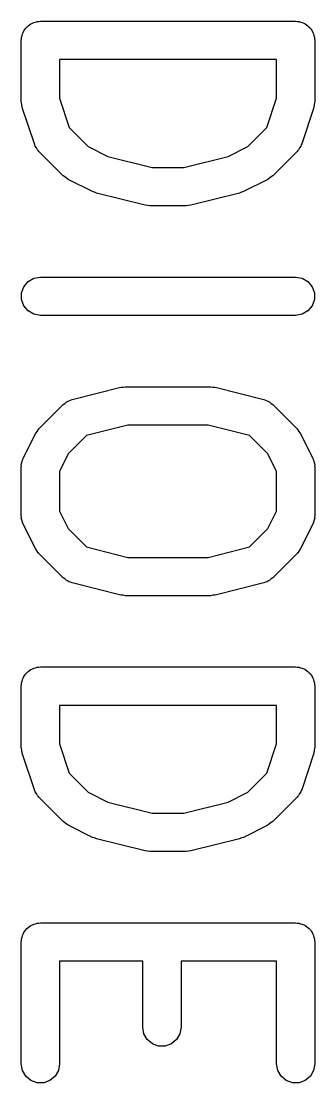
# Model space of a CAD drawing. Extents: x 26 to 276, y -105 to -8.
# Drawn here: x 26.319 to 27.469, y -99.512 to -95.363 of the extents above; entities that cross this region are included whole.
import ezdxf

# ---------------------------------------------------------------- set-up
doc = ezdxf.new("R2010")
doc.units = 0
doc.header["$MEASUREMENT"] = 0
doc.layers.add('BLACK', color=7, linetype='CONTINUOUS')

msp = doc.modelspace()

# ---------------------------------------------------------------- linework, layer by layer
at = {"layer": 'Black'}
for p, q in [((26.3414, -95.3859), (26.3456, -95.3809)), ((26.3456, -95.3809), (26.3513, -95.3776)), ((26.3513, -95.3776), (26.3563, -95.3734)), ((26.3563, -95.3734), (26.3625, -95.3711)), ((26.3625, -95.3711), (26.3682, -95.3679)), ((26.3682, -95.3679), (26.3746, -95.3667)), ((26.3746, -95.3667), (26.3808, -95.3645)), ((26.3808, -95.3645), (26.3874, -95.3645)), ((26.3874, -95.3645), (26.3938, -95.3633)), ((26.3938, -95.3633), (27.3938, -95.3633)), ((27.3938, -95.3633), (27.4003, -95.3645)), ((27.4003, -95.3645), (27.4069, -95.3645)), ((27.4069, -95.3645), (27.413, -95.3667)), ((27.413, -95.3667), (27.4195, -95.3679)), ((27.4195, -95.3679), (27.4252, -95.3711)), ((27.4252, -95.3711), (27.4313, -95.3734)), ((27.4313, -95.3734), (27.4364, -95.3776)), ((27.4364, -95.3776), (27.442, -95.3809)), ((27.442, -95.3809), (27.4463, -95.3859)), ((26.32, -95.4253), (26.3222, -95.4191)), ((26.3222, -95.4191), (26.3234, -95.4127)), ((26.3234, -95.4127), (26.3266, -95.407)), ((26.3266, -95.407), (26.3289, -95.4008)), ((26.3289, -95.4008), (26.3331, -95.3958)), ((26.3331, -95.3958), (26.3364, -95.3901)), ((26.3364, -95.3901), (26.3414, -95.3859)), ((27.4463, -95.3859), (27.4513, -95.3901)), ((27.4513, -95.3901), (27.4546, -95.3958)), ((27.4546, -95.3958), (27.4588, -95.4008)), ((27.4588, -95.4008), (27.461, -95.407)), ((27.461, -95.407), (27.4643, -95.4127)), ((27.4643, -95.4127), (27.4655, -95.4191)), ((27.4655, -95.4191), (27.4677, -95.4253)), ((26.3188, -95.4383), (26.32, -95.4319)), ((26.3188, -95.6764), (26.3188, -95.4383)), ((26.32, -95.4319), (26.32, -95.4253)), ((27.4677, -95.4253), (27.4677, -95.4319)), ((27.4677, -95.4319), (27.4688, -95.4383)), ((27.4688, -95.4383), (27.4688, -95.6764)), ((26.4688, -95.5133), (26.4688, -95.6643)), ((27.3188, -95.5133), (26.4688, -95.5133)), ((27.3188, -95.6643), (27.3188, -95.5133)), ((26.4688, -95.6643), (26.507, -95.7788)), ((27.2807, -95.7788), (27.3188, -95.6643)), ((26.3209, -95.6883), (26.3188, -95.6764)), ((26.3227, -95.7001), (26.3209, -95.6883)), ((26.3703, -95.843), (26.3227, -95.7001)), ((27.465, -95.7001), (27.4174, -95.843)), ((27.4668, -95.6883), (27.465, -95.7001)), ((27.4688, -95.6764), (27.4668, -95.6883)), ((26.507, -95.7788), (26.5811, -95.8529)), ((27.2066, -95.8529), (27.2807, -95.7788)), ((26.3724, -95.8468), (26.3703, -95.843)), ((26.3735, -95.851), (26.3724, -95.8468)), ((26.3785, -95.8582), (26.3735, -95.851)), ((26.3827, -95.8659), (26.3785, -95.8582)), ((26.3859, -95.8688), (26.3827, -95.8659)), ((26.3884, -95.8723), (26.3859, -95.8688)), ((26.4837, -95.9676), (26.3884, -95.8723)), ((26.5811, -95.8529), (26.6581, -95.8914)), ((27.1296, -95.8914), (27.2066, -95.8529)), ((27.3993, -95.8723), (27.304, -95.9676)), ((27.4017, -95.8688), (27.3993, -95.8723)), ((27.405, -95.8659), (27.4017, -95.8688)), ((27.4092, -95.8582), (27.405, -95.8659)), ((27.4142, -95.851), (27.4092, -95.8582)), ((27.4153, -95.8468), (27.4142, -95.851)), ((27.4174, -95.843), (27.4153, -95.8468)), ((26.6581, -95.8914), (26.8316, -95.9348)), ((26.956, -95.9348), (27.1296, -95.8914)), ((26.8316, -95.9348), (26.956, -95.9348)), ((26.4935, -95.9744), (26.4837, -95.9676)), ((26.5032, -95.9816), (26.4935, -95.9744)), ((26.5984, -96.0292), (26.5032, -95.9816)), ((27.2845, -95.9816), (27.1893, -96.0292)), ((27.2942, -95.9744), (27.2845, -95.9816)), ((27.304, -95.9676), (27.2942, -95.9744)), ((26.6063, -96.0316), (26.5984, -96.0292)), ((26.6137, -96.0349), (26.6063, -96.0316)), ((26.8042, -96.0825), (26.6137, -96.0349)), ((27.1739, -96.0349), (26.9835, -96.0825)), ((27.1814, -96.0316), (27.1739, -96.0349)), ((27.1893, -96.0292), (27.1814, -96.0316)), ((26.8134, -96.0832), (26.8042, -96.0825)), ((26.8224, -96.0848), (26.8134, -96.0832)), ((26.9653, -96.0848), (26.8224, -96.0848)), ((26.9743, -96.0832), (26.9653, -96.0848)), ((26.9835, -96.0825), (26.9743, -96.0832)), ((26.3456, -96.3809), (26.3682, -96.3679)), ((26.3682, -96.3679), (26.3938, -96.3633)), ((26.3938, -96.3633), (27.3938, -96.3633)), ((27.3938, -96.3633), (27.4195, -96.3679)), ((27.4195, -96.3679), (27.442, -96.3809)), ((26.32, -96.4253), (26.3289, -96.4008)), ((26.3289, -96.4008), (26.3456, -96.3809)), ((27.442, -96.3809), (27.4588, -96.4008)), ((27.4588, -96.4008), (27.4677, -96.4253)), ((26.32, -96.4514), (26.32, -96.4253)), ((26.3289, -96.4758), (26.32, -96.4514)), ((27.4677, -96.4514), (27.4588, -96.4758)), ((27.4677, -96.4253), (27.4677, -96.4514)), ((26.3456, -96.4958), (26.3289, -96.4758)), ((26.3682, -96.5088), (26.3456, -96.4958)), ((27.442, -96.4958), (27.4195, -96.5088)), ((27.4588, -96.4758), (27.442, -96.4958)), ((26.3938, -96.5133), (26.3682, -96.5088)), ((27.3938, -96.5133), (26.3938, -96.5133)), ((27.4195, -96.5088), (27.3938, -96.5133)), ((26.709, -96.7941), (26.7181, -96.7935)), ((26.7181, -96.7935), (26.7272, -96.7919)), ((26.7272, -96.7919), (27.0605, -96.7919)), ((27.0605, -96.7919), (27.0695, -96.7935)), ((27.0695, -96.7935), (27.0787, -96.7941)), ((26.5185, -96.8418), (26.709, -96.7941)), ((27.0787, -96.7941), (27.2692, -96.8418)), ((26.3884, -96.9567), (26.4837, -96.8615)), ((26.4837, -96.8615), (26.4896, -96.8574)), ((26.4896, -96.8574), (26.4947, -96.8524)), ((26.4947, -96.8524), (26.5001, -96.85)), ((26.5001, -96.85), (26.505, -96.8465)), ((26.505, -96.8465), (26.5119, -96.8447)), ((26.5119, -96.8447), (26.5185, -96.8418)), ((27.2692, -96.8418), (27.2757, -96.8447)), ((27.2757, -96.8447), (27.2827, -96.8465)), ((27.2827, -96.8465), (27.2875, -96.85)), ((27.2875, -96.85), (27.293, -96.8524)), ((27.293, -96.8524), (27.2981, -96.8574)), ((27.2981, -96.8574), (27.304, -96.8615)), ((27.304, -96.8615), (27.3993, -96.9567)), ((26.3815, -96.9666), (26.3884, -96.9567)), ((26.7364, -96.9419), (26.575, -96.9822)), ((27.0513, -96.9419), (26.7364, -96.9419)), ((27.2126, -96.9822), (27.0513, -96.9419)), ((27.3993, -96.9567), (27.4061, -96.9666)), ((26.3268, -97.0715), (26.3744, -96.9762)), ((26.3744, -96.9762), (26.3815, -96.9666)), ((26.575, -96.9822), (26.5031, -97.0542)), ((27.2846, -97.0542), (27.2126, -96.9822)), ((27.4061, -96.9666), (27.4133, -96.9762)), ((27.4133, -96.9762), (27.4609, -97.0715)), ((26.3218, -97.088), (26.3234, -97.0793)), ((26.3234, -97.0793), (26.3255, -97.0756)), ((26.3255, -97.0756), (26.3268, -97.0715)), ((26.5031, -97.0542), (26.4688, -97.1227)), ((27.3188, -97.1227), (27.2846, -97.0542)), ((27.4609, -97.0715), (27.4622, -97.0756)), ((27.4622, -97.0756), (27.4643, -97.0793)), ((27.4643, -97.0793), (27.4658, -97.088)), ((26.3188, -97.105), (26.3196, -97.1007)), ((26.3188, -97.2955), (26.3188, -97.105)), ((26.3193, -97.0964), (26.3218, -97.088)), ((26.3196, -97.1007), (26.3193, -97.0964)), ((26.4688, -97.1227), (26.4688, -97.2778)), ((27.3188, -97.2778), (27.3188, -97.1227)), ((27.4658, -97.088), (27.4683, -97.0964)), ((27.4683, -97.0964), (27.4681, -97.1007)), ((27.4681, -97.1007), (27.4688, -97.105)), ((27.4688, -97.105), (27.4688, -97.2955)), ((26.4688, -97.2778), (26.5031, -97.3463)), ((27.2846, -97.3463), (27.3188, -97.2778)), ((26.3196, -97.2997), (26.3188, -97.2955)), ((26.3193, -97.304), (26.3196, -97.2997)), ((26.3218, -97.3125), (26.3193, -97.304)), ((26.3234, -97.3211), (26.3218, -97.3125)), ((26.3255, -97.3249), (26.3234, -97.3211)), ((26.3268, -97.329), (26.3255, -97.3249)), ((26.3744, -97.4243), (26.3268, -97.329)), ((27.4609, -97.329), (27.4133, -97.4243)), ((27.4622, -97.3249), (27.4609, -97.329)), ((27.4643, -97.3211), (27.4622, -97.3249)), ((27.4658, -97.3125), (27.4643, -97.3211)), ((27.4683, -97.304), (27.4658, -97.3125)), ((27.4688, -97.2955), (27.4681, -97.2997)), ((27.4681, -97.2997), (27.4683, -97.304)), ((26.5031, -97.3463), (26.575, -97.4182)), ((27.2126, -97.4182), (27.2846, -97.3463)), ((26.3815, -97.4339), (26.3744, -97.4243)), ((26.3884, -97.4437), (26.3815, -97.4339)), ((26.4837, -97.539), (26.3884, -97.4437)), ((26.575, -97.4182), (26.7364, -97.4586)), ((27.0513, -97.4586), (27.2126, -97.4182)), ((27.3993, -97.4437), (27.304, -97.539)), ((27.4061, -97.4339), (27.3993, -97.4437)), ((27.4133, -97.4243), (27.4061, -97.4339)), ((26.7364, -97.4586), (27.0513, -97.4586)), ((26.4896, -97.5431), (26.4837, -97.539)), ((27.304, -97.539), (27.2981, -97.5431)), ((26.4947, -97.5481), (26.4896, -97.5431)), ((26.5001, -97.5505), (26.4947, -97.5481)), ((26.505, -97.5539), (26.5001, -97.5505)), ((26.5119, -97.5558), (26.505, -97.5539)), ((26.5185, -97.5587), (26.5119, -97.5558)), ((26.709, -97.6063), (26.5185, -97.5587)), ((27.2692, -97.5587), (27.0787, -97.6063)), ((27.2757, -97.5558), (27.2692, -97.5587)), ((27.2827, -97.5539), (27.2757, -97.5558)), ((27.2875, -97.5505), (27.2827, -97.5539)), ((27.293, -97.5481), (27.2875, -97.5505)), ((27.2981, -97.5431), (27.293, -97.5481)), ((26.7181, -97.607), (26.709, -97.6063)), ((26.7272, -97.6086), (26.7181, -97.607)), ((27.0605, -97.6086), (26.7272, -97.6086)), ((27.0695, -97.607), (27.0605, -97.6086)), ((27.0787, -97.6063), (27.0695, -97.607)), ((26.3331, -97.9196), (26.3364, -97.9139)), ((26.3364, -97.9139), (26.3414, -97.9097)), ((26.3414, -97.9097), (26.3456, -97.9047)), ((26.3456, -97.9047), (26.3513, -97.9014)), ((26.3513, -97.9014), (26.3563, -97.8972)), ((26.3563, -97.8972), (26.3625, -97.8949)), ((26.3625, -97.8949), (26.3682, -97.8917)), ((26.3682, -97.8917), (26.3746, -97.8905)), ((26.3746, -97.8905), (26.3808, -97.8883)), ((26.3808, -97.8883), (26.3874, -97.8883)), ((26.3874, -97.8883), (26.3938, -97.8871)), ((26.3938, -97.8871), (27.3938, -97.8871)), ((27.3938, -97.8871), (27.4003, -97.8883)), ((27.4003, -97.8883), (27.4069, -97.8883)), ((27.4069, -97.8883), (27.413, -97.8905)), ((27.413, -97.8905), (27.4195, -97.8917)), ((27.4195, -97.8917), (27.4252, -97.8949)), ((27.4252, -97.8949), (27.4313, -97.8972)), ((27.4313, -97.8972), (27.4364, -97.9014)), ((27.4364, -97.9014), (27.442, -97.9047)), ((27.442, -97.9047), (27.4463, -97.9097)), ((27.4463, -97.9097), (27.4513, -97.9139)), ((27.4513, -97.9139), (27.4546, -97.9196)), ((26.32, -97.9491), (26.3222, -97.9429)), ((26.32, -97.9557), (26.32, -97.9491)), ((26.3222, -97.9429), (26.3234, -97.9365)), ((26.3234, -97.9365), (26.3266, -97.9308)), ((26.3266, -97.9308), (26.3289, -97.9246)), ((26.3289, -97.9246), (26.3331, -97.9196)), ((27.4546, -97.9196), (27.4588, -97.9246)), ((27.4588, -97.9246), (27.461, -97.9308)), ((27.461, -97.9308), (27.4643, -97.9365)), ((27.4643, -97.9365), (27.4655, -97.9429)), ((27.4655, -97.9429), (27.4677, -97.9491)), ((27.4677, -97.9491), (27.4677, -97.9557)), ((26.3188, -97.9621), (26.32, -97.9557)), ((26.3188, -98.2002), (26.3188, -97.9621)), ((27.4677, -97.9557), (27.4688, -97.9621)), ((27.4688, -97.9621), (27.4688, -98.2002)), ((26.4688, -98.0371), (26.4688, -98.1881)), ((27.3188, -98.0371), (26.4688, -98.0371)), ((27.3188, -98.1881), (27.3188, -98.0371)), ((26.3209, -98.2121), (26.3188, -98.2002)), ((26.4688, -98.1881), (26.507, -98.3026)), ((27.2807, -98.3026), (27.3188, -98.1881)), ((27.4688, -98.2002), (27.4668, -98.2121)), ((26.3227, -98.224), (26.3209, -98.2121)), ((26.3703, -98.3668), (26.3227, -98.224)), ((27.465, -98.224), (27.4174, -98.3668)), ((27.4668, -98.2121), (27.465, -98.224)), ((26.507, -98.3026), (26.5811, -98.3767)), ((27.2066, -98.3767), (27.2807, -98.3026)), ((26.3724, -98.3706), (26.3703, -98.3668)), ((27.4174, -98.3668), (27.4153, -98.3706)), ((26.3735, -98.3748), (26.3724, -98.3706)), ((26.3785, -98.382), (26.3735, -98.3748)), ((26.3827, -98.3897), (26.3785, -98.382)), ((26.3859, -98.3926), (26.3827, -98.3897)), ((26.3884, -98.3961), (26.3859, -98.3926)), ((26.4837, -98.4914), (26.3884, -98.3961)), ((26.5811, -98.3767), (26.6581, -98.4152)), ((27.1296, -98.4152), (27.2066, -98.3767)), ((27.3993, -98.3961), (27.304, -98.4914)), ((27.4017, -98.3926), (27.3993, -98.3961)), ((27.405, -98.3897), (27.4017, -98.3926)), ((27.4092, -98.382), (27.405, -98.3897)), ((27.4142, -98.3748), (27.4092, -98.382)), ((27.4153, -98.3706), (27.4142, -98.3748)), ((26.6581, -98.4152), (26.8316, -98.4586)), ((26.956, -98.4586), (27.1296, -98.4152)), ((26.4935, -98.4983), (26.4837, -98.4914)), ((26.8316, -98.4586), (26.956, -98.4586)), ((27.304, -98.4914), (27.2942, -98.4982)), ((26.5032, -98.5054), (26.4935, -98.4983)), ((26.5984, -98.553), (26.5032, -98.5054)), ((27.2845, -98.5054), (27.1893, -98.553)), ((27.2942, -98.4982), (27.2845, -98.5054)), ((26.6063, -98.5554), (26.5984, -98.553)), ((26.6137, -98.5587), (26.6063, -98.5554)), ((26.8042, -98.6063), (26.6137, -98.5587)), ((27.1739, -98.5587), (26.9835, -98.6063)), ((27.1814, -98.5554), (27.1739, -98.5587)), ((27.1893, -98.553), (27.1814, -98.5554)), ((26.8134, -98.607), (26.8042, -98.6063)), ((26.8224, -98.6086), (26.8134, -98.607)), ((26.9653, -98.6086), (26.8224, -98.6086)), ((26.9743, -98.607), (26.9653, -98.6086)), ((26.9835, -98.6063), (26.9743, -98.607)), ((26.3364, -98.9139), (26.3414, -98.9097)), ((26.3414, -98.9097), (26.3456, -98.9047)), ((26.3456, -98.9047), (26.3513, -98.9014)), ((26.3513, -98.9014), (26.3563, -98.8972)), ((26.3563, -98.8972), (26.3625, -98.8949)), ((26.3625, -98.8949), (26.3682, -98.8917)), ((26.3682, -98.8917), (26.3746, -98.8905)), ((26.3746, -98.8905), (26.3808, -98.8883)), ((26.3808, -98.8883), (26.3874, -98.8883)), ((26.3874, -98.8883), (26.3938, -98.8871)), ((26.3938, -98.8871), (27.3938, -98.8871)), ((27.3938, -98.8871), (27.4003, -98.8883)), ((27.4003, -98.8883), (27.4069, -98.8883)), ((27.4069, -98.8883), (27.413, -98.8905)), ((27.413, -98.8905), (27.4195, -98.8917)), ((27.4195, -98.8917), (27.4252, -98.8949)), ((27.4252, -98.8949), (27.4313, -98.8972)), ((27.4313, -98.8972), (27.4364, -98.9014)), ((27.4364, -98.9014), (27.442, -98.9047)), ((27.442, -98.9047), (27.4463, -98.9097)), ((27.4463, -98.9097), (27.4513, -98.9139)), ((26.32, -98.9491), (26.3222, -98.9429)), ((26.32, -98.9557), (26.32, -98.9491)), ((26.3222, -98.9429), (26.3234, -98.9365)), ((26.3234, -98.9365), (26.3266, -98.9308)), ((26.3266, -98.9308), (26.3289, -98.9246)), ((26.3289, -98.9246), (26.3331, -98.9196)), ((26.3331, -98.9196), (26.3364, -98.9139)), ((27.4513, -98.9139), (27.4546, -98.9196)), ((27.4546, -98.9196), (27.4588, -98.9246)), ((27.4588, -98.9246), (27.461, -98.9308)), ((27.461, -98.9308), (27.4643, -98.9365)), ((27.4643, -98.9365), (27.4655, -98.9429)), ((27.4655, -98.9429), (27.4677, -98.9491)), ((27.4677, -98.9491), (27.4677, -98.9557)), ((26.3188, -98.9621), (26.32, -98.9557)), ((26.3188, -99.4383), (26.3188, -98.9621)), ((27.4677, -98.9557), (27.4688, -98.9621)), ((27.4688, -98.9621), (27.4688, -99.4383)), ((26.795, -99.0371), (26.4688, -99.0371)), ((26.4688, -99.0371), (26.4688, -99.4383)), ((26.795, -99.2955), (26.795, -99.0371)), ((27.3188, -99.0371), (26.945, -99.0371)), ((26.945, -99.0371), (26.945, -99.2955)), ((27.3188, -99.4383), (27.3188, -99.0371)), ((26.7996, -99.3211), (26.795, -99.2955)), ((26.8126, -99.3437), (26.7996, -99.3211)), ((26.9405, -99.3211), (26.9275, -99.3437)), ((26.945, -99.2955), (26.9405, -99.3211)), ((26.8325, -99.3604), (26.8126, -99.3437)), ((26.857, -99.3693), (26.8325, -99.3604)), ((26.9075, -99.3604), (26.8831, -99.3693)), ((26.9275, -99.3437), (26.9075, -99.3604)), ((26.8831, -99.3693), (26.857, -99.3693)), ((26.3234, -99.464), (26.3188, -99.4383)), ((26.4688, -99.4383), (26.4643, -99.464)), ((27.3234, -99.464), (27.3188, -99.4383)), ((27.4688, -99.4383), (27.4643, -99.464)), ((26.3364, -99.4865), (26.3234, -99.464)), ((26.3563, -99.5033), (26.3364, -99.4865)), ((26.4513, -99.4865), (26.4313, -99.5033)), ((26.4643, -99.464), (26.4513, -99.4865)), ((27.3364, -99.4865), (27.3234, -99.464)), ((27.3563, -99.5033), (27.3364, -99.4865)), ((27.4513, -99.4865), (27.4313, -99.5033)), ((27.4643, -99.464), (27.4513, -99.4865)), ((26.3808, -99.5122), (26.3563, -99.5033)), ((26.4069, -99.5122), (26.3808, -99.5122)), ((26.4313, -99.5033), (26.4069, -99.5122)), ((27.3808, -99.5122), (27.3563, -99.5033)), ((27.4069, -99.5122), (27.3808, -99.5122)), ((27.4313, -99.5033), (27.4069, -99.5122))]:
    msp.add_line(p, q, dxfattribs=at)

doc.saveas('drawing.dxf')
